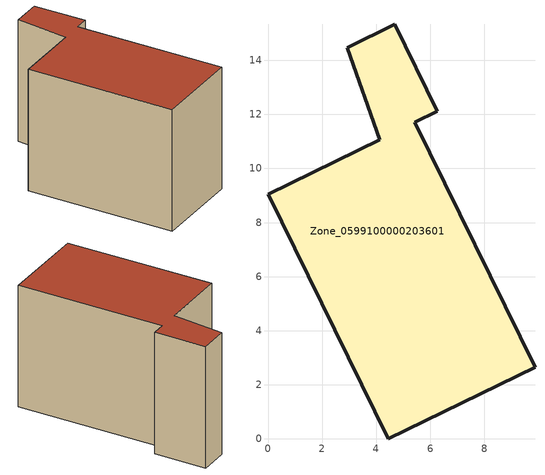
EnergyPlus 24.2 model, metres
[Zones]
Zone_0599100000203601
 floor ground (C_G): 9.87,2.66 4.44,0 0,9.04 4.13,11.07 2.92,14.47 4.68,15.34 6.26,12.12 5.43,11.71 z0
 wall outside (C_F): 4.44,0 9.87,2.66 5.43,11.71 6.26,12.12 4.68,15.34 2.92,14.47 4.13,11.07 0,9.04 4.44,0 z0:8.46
 roof outside (C_R): 9.87,2.66 5.43,11.71 6.26,12.12 4.68,15.34 2.92,14.47 4.13,11.07 0,9.04 4.44,0 z8.46
[BUILDING]
Pand.0599100000203601: North Axis=0; Terrain=City; Loads Convergence Tolerance Value=0.04; Temperature Convergence Tolerance Value=0.4; Solar Distribution=FullExterior; Maximum Number of Warmup Days=25; Minimum Number of Warmup Days=1
[Site:Location]
Rotterdam.The.Hague.AP_ZH_NLD Design_Conditions: Latitude=51.96; Longitude=4.45; Time Zone=1; Elevation=-4.5
[SITE:GROUNDTEMPERATURE:BUILDINGSURFACE]
18, 18, 18, 18, 18, 18, 18, 18, 18, 18, 18, 18
[MATERIAL] Thermal Absorptance=0.9; Solar Absorptance=0.7; Visible Absorptance=0.7
Name | Roughness | Thickness | Conductivity | Density | Specific Heat
G.TI.1965-1974 | MediumSmooth | 0.15 | 0.882353 | 540 | 1210
F.TI.1965-1974 | Rough | 0.3 | 0.697674 | 1920 | 840
R.TI.1965-1974 | MediumRough | 0.2 | 0.232558 | 1500 | 1000
[CONSTRUCTION]
C_G: G.TI.1965-1974
C_F: F.TI.1965-1974
C_R: R.TI.1965-1974
[ZONE]
Zone_0599100000203601: Type=1; Multiplier=1; Ceiling Height=Autocalculate; Volume=Autocalculate; Floor Area=autocalculate; Part of Total Floor Area=Yes
[ZONEINFILTRATION:DESIGNFLOWRATE]
Infil_Zone_0599100000203601: Zone or ZoneList or Space or SpaceList=Zone_0599100000203601; Schedule=AlwaysOn; Design Flow Rate Calculation Method=Flow/Area; Flow Rate per Floor Area=0.003; Constant Term Coefficient=1; Temperature Term Coefficient=0; Velocity Term Coefficient=0; Velocity Squared Term Coefficient=0
[HVACTEMPLATE:ZONE:IDEALLOADSAIRSYSTEM]
Zone_0599100000203601: Maximum Heating Supply Air Temperature=50; Minimum Cooling Supply Air Temperature=13; Maximum Heating Supply Air Humidity Ratio=0.0156; Minimum Cooling Supply Air Humidity Ratio=0.0077; Heating Limit=NoLimit; Cooling Limit=NoLimit; Dehumidification Control Type=ConstantSensibleHeatRatio; Cooling Sensible Heat Ratio=0.7; Dehumidification Setpoint=60; Humidification Control Type=None; Humidification Setpoint=30; Outdoor Air Method=None; Outdoor Air Flow Rate per Person=0.00944; Outdoor Air Flow Rate per Zone Floor Area=0; Outdoor Air Flow Rate per Zone=0; Demand Controlled Ventilation Type=None; Outdoor Air Economizer Type=NoEconomizer; Heat Recovery Type=None; Sensible Heat Recovery Effectiveness=0.7; Latent Heat Recovery Effectiveness=0.65
[ZONECONTROL:THERMOSTAT]
ThermostatControl_Zone_0599100000203601: Zone or ZoneList=Zone_0599100000203601; Control Type Schedule=DualSetpointControlType; Control 1=Thermostat_Zone_0599100000203601; Temperature Difference Between Cutout And Setpoint=0
[THERMOSTATSETPOINT:DUALSETPOINT]
Thermostat_Zone_0599100000203601: Heating Setpoint Temperature Schedule=HeatingSetpoint_Zone_0599100000203601; Cooling Setpoint Temperature Schedule=CoolingSetpoint_Zone_0599100000203601
[SCHEDULE:COMPACT]
HeatingSetpoint_Zone_0599100000203601: Through: 12/31, For: AllDays, Until: 24:00, 21
CoolingSetpoint_Zone_0599100000203601: Through: 12/31, For: AllDays, Until: 24:00, 24
DualSetpointControlType: Through: 12/31, For: AllDays, Until: 24:00, 4
AlwaysOn: Through: 12/31, For: AllDays, Until: 24:00, 1
